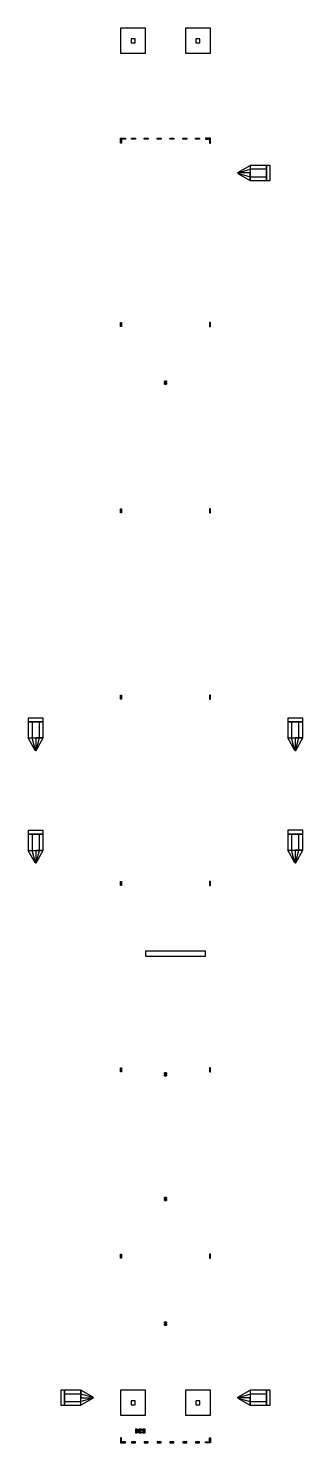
# Model space of a CAD drawing. Extents: x -1950 to 3550, y -100 to 28250.
import ezdxf

# ---------------------------------------------------------------- set-up
doc = ezdxf.new("R2010")
doc.units = 0
doc.layers.add('GAP', color=1, linetype='continuous')
doc.layers.add('PIN', color=3, linetype='continuous')

# ---------------------------------------------------------------- blocks, each defined once
blk = doc.blocks.new('Q25GAP')
for points in [[(-100, 28250), (-100, 27750), (400, 27750), (400, 28250), (-100, 28250)], [(1200, 28250), (1200, 27750), (1700, 27750), (1700, 28250), (1200, 28250)], [(110, 28040), (110, 27960), (190, 27960), (190, 28040), (110, 28040)], [(1410, 28040), (1410, 27960), (1490, 27960), (1490, 28040), (1410, 28040)], [(2500, 25350), (2250, 25350), (2250, 25360), (2500, 25500), (2500, 25350)], [(2500, 25350), (2250, 25350), (2250, 25360), (2500, 25500), (2500, 25350)], [(2500, 25350), (2250, 25350), (2250, 25340), (2500, 25200), (2500, 25350)], [(2500, 25350), (2250, 25350), (2250, 25340), (2500, 25200), (2500, 25350)], [(2825, 25500), (2500, 25500), (2500, 25200), (2825, 25200), (2825, 25500)], [(2825, 25500), (2500, 25500), (2500, 25200), (2825, 25200), (2825, 25500)], [(2900, 25500), (2825, 25500), (2825, 25200), (2900, 25200), (2900, 25500)], [(2900, 25500), (2825, 25500), (2825, 25200), (2900, 25200), (2900, 25500)], [(780, 21156), (780, 21176), (780, 21176), (780, 21156), (780, 21156)], [(820, 21176), (820, 21176), (780, 21176), (780, 21176), (820, 21176)], [(798, 21146), (780, 21156), (780, 21156), (797, 21146), (798, 21146)], [(780, 21134), (800, 21144), (799, 21144), (780, 21134), (780, 21134)], [(780, 21114), (780, 21134), (780, 21134), (780, 21114), (780, 21114)], [(820, 21114), (820, 21114), (780, 21114), (780, 21114), (820, 21114)], [(803, 21146), (803, 21146), (797, 21146), (797, 21146), (803, 21146)], [(800, 21144), (800, 21146), (799, 21146), (799, 21144), (800, 21144)], [(800, 21144), (800, 21146), (801, 21146), (801, 21144), (800, 21144)], [(820, 21134), (800, 21144), (801, 21144), (820, 21134), (820, 21134)], [(802, 21146), (820, 21156), (820, 21156), (803, 21146), (802, 21146)], [(820, 21156), (820, 21176), (820, 21176), (820, 21156), (820, 21156)], [(820, 21114), (820, 21134), (820, 21134), (820, 21114), (820, 21114)], [(-1950, 14425), (-1950, 14350), (-1650, 14350), (-1650, 14425), (-1950, 14425)], [(-1950, 14425), (-1950, 14350), (-1650, 14350), (-1650, 14425), (-1950, 14425)], [(-1950, 14350), (-1950, 14025), (-1650, 14025), (-1650, 14350), (-1950, 14350)], [(-1950, 14350), (-1950, 14025), (-1650, 14025), (-1650, 14350), (-1950, 14350)], [(3250, 14425), (3250, 14350), (3550, 14350), (3550, 14425), (3250, 14425)], [(3250, 14425), (3250, 14350), (3550, 14350), (3550, 14425), (3250, 14425)], [(3250, 14350), (3250, 14025), (3550, 14025), (3550, 14350), (3250, 14350)], [(3250, 14350), (3250, 14025), (3550, 14025), (3550, 14350), (3250, 14350)], [(-1800, 14025), (-1800, 13775), (-1810, 13775), (-1950, 14025), (-1800, 14025)], [(-1800, 14025), (-1800, 13775), (-1810, 13775), (-1950, 14025), (-1800, 14025)], [(-1800, 14025), (-1800, 13775), (-1790, 13775), (-1650, 14025), (-1800, 14025)], [(-1800, 14025), (-1800, 13775), (-1790, 13775), (-1650, 14025), (-1800, 14025)], [(3400, 14025), (3400, 13775), (3390, 13775), (3250, 14025), (3400, 14025)], [(3400, 14025), (3400, 13775), (3390, 13775), (3250, 14025), (3400, 14025)], [(3400, 14025), (3400, 13775), (3410, 13775), (3550, 14025), (3400, 14025)], [(3400, 14025), (3400, 13775), (3410, 13775), (3550, 14025), (3400, 14025)], [(-1950, 12170), (-1950, 12095), (-1650, 12095), (-1650, 12170), (-1950, 12170)], [(-1950, 12170), (-1950, 12095), (-1650, 12095), (-1650, 12170), (-1950, 12170)], [(-1950, 12095), (-1950, 11770), (-1650, 11770), (-1650, 12095), (-1950, 12095)], [(-1950, 12095), (-1950, 11770), (-1650, 11770), (-1650, 12095), (-1950, 12095)], [(3250, 12175), (3250, 12100), (3550, 12100), (3550, 12175), (3250, 12175)], [(3250, 12175), (3250, 12100), (3550, 12100), (3550, 12175), (3250, 12175)], [(3250, 12100), (3250, 11775), (3550, 11775), (3550, 12100), (3250, 12100)], [(3250, 12100), (3250, 11775), (3550, 11775), (3550, 12100), (3250, 12100)], [(-1800, 11770), (-1800, 11520), (-1810, 11520), (-1950, 11770), (-1800, 11770)], [(-1800, 11770), (-1800, 11520), (-1810, 11520), (-1950, 11770), (-1800, 11770)], [(-1800, 11770), (-1800, 11520), (-1790, 11520), (-1650, 11770), (-1800, 11770)], [(-1800, 11770), (-1800, 11520), (-1790, 11520), (-1650, 11770), (-1800, 11770)], [(3400, 11775), (3400, 11525), (3390, 11525), (3250, 11775), (3400, 11775)], [(3400, 11775), (3400, 11525), (3390, 11525), (3250, 11775), (3400, 11775)], [(3400, 11775), (3400, 11525), (3410, 11525), (3550, 11775), (3400, 11775)], [(3400, 11775), (3400, 11525), (3410, 11525), (3550, 11775), (3400, 11775)], [(400, 9750), (400, 9650), (1600, 9650), (1600, 9750), (400, 9750)], [(780, 7296), (780, 7316), (780, 7316), (780, 7296), (780, 7296)], [(820, 7316), (820, 7316), (780, 7316), (780, 7316), (820, 7316)], [(798, 7286), (780, 7296), (780, 7296), (797, 7286), (798, 7286)], [(780, 7274), (800, 7284), (799, 7284), (780, 7274), (780, 7274)], [(780, 7254), (780, 7274), (780, 7274), (780, 7254), (780, 7254)], [(820, 7254), (820, 7254), (780, 7254), (780, 7254), (820, 7254)], [(803, 7286), (803, 7286), (797, 7286), (797, 7286), (803, 7286)], [(800, 7284), (800, 7286), (799, 7286), (799, 7284), (800, 7284)], [(800, 7284), (800, 7286), (801, 7286), (801, 7284), (800, 7284)], [(820, 7274), (800, 7284), (801, 7284), (820, 7274), (820, 7274)], [(802, 7286), (820, 7296), (820, 7296), (803, 7286), (802, 7286)], [(820, 7296), (820, 7316), (820, 7316), (820, 7296), (820, 7296)], [(820, 7254), (820, 7274), (820, 7274), (820, 7254), (820, 7254)], [(780, 4796), (780, 4816), (780, 4816), (780, 4796), (780, 4796)], [(820, 4816), (820, 4816), (780, 4816), (780, 4816), (820, 4816)], [(798, 4786), (780, 4796), (780, 4796), (797, 4786), (798, 4786)], [(780, 4774), (800, 4784), (799, 4784), (780, 4774), (780, 4774)], [(780, 4754), (780, 4774), (780, 4774), (780, 4754), (780, 4754)], [(820, 4754), (820, 4754), (780, 4754), (780, 4754), (820, 4754)], [(803, 4786), (803, 4786), (797, 4786), (797, 4786), (803, 4786)], [(800, 4784), (800, 4786), (799, 4786), (799, 4784), (800, 4784)], [(800, 4784), (800, 4786), (801, 4786), (801, 4784), (800, 4784)], [(820, 4774), (800, 4784), (801, 4784), (820, 4774), (820, 4774)], [(802, 4786), (820, 4796), (820, 4796), (803, 4786), (802, 4786)], [(820, 4796), (820, 4816), (820, 4816), (820, 4796), (820, 4796)], [(820, 4754), (820, 4774), (820, 4774), (820, 4754), (820, 4754)], [(780, 2296), (780, 2316), (780, 2316), (780, 2296), (780, 2296)], [(820, 2316), (820, 2316), (780, 2316), (780, 2316), (820, 2316)], [(798, 2286), (780, 2296), (780, 2296), (797, 2286), (798, 2286)], [(780, 2274), (800, 2284), (799, 2284), (780, 2274), (780, 2274)], [(780, 2254), (780, 2274), (780, 2274), (780, 2254), (780, 2254)], [(803, 2286), (803, 2286), (797, 2286), (797, 2286), (803, 2286)], [(800, 2284), (800, 2286), (799, 2286), (799, 2284), (800, 2284)], [(800, 2284), (800, 2286), (801, 2286), (801, 2284), (800, 2284)], [(820, 2274), (800, 2284), (801, 2284), (820, 2274), (820, 2274)], [(802, 2286), (820, 2296), (820, 2296), (803, 2286), (802, 2286)], [(820, 2296), (820, 2316), (820, 2316), (820, 2296), (820, 2296)], [(820, 2254), (820, 2274), (820, 2274), (820, 2254), (820, 2254)], [(820, 2254), (820, 2254), (780, 2254), (780, 2254), (820, 2254)], [(-1300, 650), (-1225, 650), (-1225, 950), (-1300, 950), (-1300, 650)], [(-1300, 650), (-1225, 650), (-1225, 950), (-1300, 950), (-1300, 650)], [(-1225, 650), (-900, 650), (-900, 950), (-1225, 950), (-1225, 650)], [(-1225, 650), (-900, 650), (-900, 950), (-1225, 950), (-1225, 650)], [(-900, 800), (-650, 800), (-650, 810), (-900, 950), (-900, 800)], [(-900, 800), (-650, 800), (-650, 810), (-900, 950), (-900, 800)], [(-100, 950), (-100, 450), (400, 450), (400, 950), (-100, 950)], [(1200, 950), (1200, 450), (1700, 450), (1700, 950), (1200, 950)], [(2500, 800), (2250, 800), (2250, 810), (2500, 950), (2500, 800)], [(2500, 800), (2250, 800), (2250, 810), (2500, 950), (2500, 800)], [(2825, 950), (2500, 950), (2500, 650), (2825, 650), (2825, 950)], [(2825, 950), (2500, 950), (2500, 650), (2825, 650), (2825, 950)], [(2900, 950), (2825, 950), (2825, 650), (2900, 650), (2900, 950)], [(2900, 950), (2825, 950), (2825, 650), (2900, 650), (2900, 950)], [(-900, 800), (-650, 800), (-650, 790), (-900, 650), (-900, 800)], [(-900, 800), (-650, 800), (-650, 790), (-900, 650), (-900, 800)], [(110, 740), (110, 660), (190, 660), (190, 740), (110, 740)], [(1410, 740), (1410, 660), (1490, 660), (1490, 740), (1410, 740)], [(2500, 800), (2250, 800), (2250, 790), (2500, 650), (2500, 800)], [(2500, 800), (2250, 800), (2250, 790), (2500, 650), (2500, 800)]]:
    blk.add_lwpolyline(points)
at = {"layer": 'GAP'}
for points in [[(200, 100), (218, 100), (218, 170), (200, 170), (200, 100)], [(218, 109), (226, 109), (226, 118), (235, 118), (235, 161), (218, 161), (218, 170), (252, 170), (252, 96), (235, 96), (235, 100), (218, 100), (218, 109)], [(270, 100), (322, 100), (322, 109), (288, 109), (288, 118), (322, 152), (322, 170), (270, 170), (270, 161), (305, 161), (305, 152), (270, 118), (270, 100), (270, 100)], [(340, 100), (392, 100), (392, 144), (358, 144), (358, 161), (392, 161), (392, 170), (340, 170), (340, 135), (375, 135), (375, 109), (340, 109), (340, 100), (340, 100)]]:
    blk.add_lwpolyline(points, dxfattribs=at)
blk = doc.blocks.new('Q25PIN')
for points in [[(2500, 25350), (2250, 25350), (2250, 25355), (2500, 25425), (2500, 25350)], [(2500, 25350), (2250, 25350), (2250, 25355), (2500, 25425), (2500, 25350)], [(2500, 25350), (2250, 25350), (2250, 25345), (2500, 25275), (2500, 25350)], [(2500, 25350), (2250, 25350), (2250, 25345), (2500, 25275), (2500, 25350)], [(2825, 25425), (2500, 25425), (2500, 25275), (2825, 25275), (2825, 25425)], [(2825, 25425), (2500, 25425), (2500, 25275), (2825, 25275), (2825, 25425)], [(820, 21156.2), (820, 21176.2), (780, 21176.2), (780, 21156.2), (820, 21156.2)], [(800, 21146.2), (800, 21156.2), (780, 21156.2), (797.5, 21146.2), (800, 21146.2)], [(800, 21134), (800, 21144), (799.5, 21144), (780, 21134), (800, 21134)], [(820, 21114), (820, 21134), (780, 21134), (780, 21114), (820, 21114)], [(800.5, 21144), (800.5, 21146), (799.5, 21146), (799.5, 21144), (800.5, 21144)], [(800, 21146.2), (800, 21156.2), (820, 21156.2), (802.5, 21146.2), (800, 21146.2)], [(800, 21134), (800, 21144), (800.5, 21144), (820, 21134), (800, 21134)], [(-1875, 14350), (-1875, 14025), (-1725, 14025), (-1725, 14350), (-1875, 14350)], [(-1875, 14350), (-1875, 14025), (-1725, 14025), (-1725, 14350), (-1875, 14350)], [(3325, 14350), (3325, 14025), (3475, 14025), (3475, 14350), (3325, 14350)], [(3325, 14350), (3325, 14025), (3475, 14025), (3475, 14350), (3325, 14350)], [(-1800, 14025), (-1800, 13775), (-1805, 13775), (-1875, 14025), (-1800, 14025)], [(-1800, 14025), (-1800, 13775), (-1805, 13775), (-1875, 14025), (-1800, 14025)], [(-1800, 14025), (-1800, 13775), (-1795, 13775), (-1725, 14025), (-1800, 14025)], [(-1800, 14025), (-1800, 13775), (-1795, 13775), (-1725, 14025), (-1800, 14025)], [(3400, 14025), (3400, 13775), (3395, 13775), (3325, 14025), (3400, 14025)], [(3400, 14025), (3400, 13775), (3395, 13775), (3325, 14025), (3400, 14025)], [(3400, 14025), (3400, 13775), (3405, 13775), (3475, 14025), (3400, 14025)], [(3400, 14025), (3400, 13775), (3405, 13775), (3475, 14025), (3400, 14025)], [(-1875, 12095), (-1875, 11770), (-1725, 11770), (-1725, 12095), (-1875, 12095)], [(-1875, 12095), (-1875, 11770), (-1725, 11770), (-1725, 12095), (-1875, 12095)], [(3325, 12100), (3325, 11775), (3475, 11775), (3475, 12100), (3325, 12100)], [(3325, 12100), (3325, 11775), (3475, 11775), (3475, 12100), (3325, 12100)], [(-1800, 11770), (-1800, 11520), (-1805, 11520), (-1875, 11770), (-1800, 11770)], [(-1800, 11770), (-1800, 11520), (-1805, 11520), (-1875, 11770), (-1800, 11770)], [(-1800, 11770), (-1800, 11520), (-1795, 11520), (-1725, 11770), (-1800, 11770)], [(-1800, 11770), (-1800, 11520), (-1795, 11520), (-1725, 11770), (-1800, 11770)], [(3400, 11775), (3400, 11525), (3395, 11525), (3325, 11775), (3400, 11775)], [(3400, 11775), (3400, 11525), (3395, 11525), (3325, 11775), (3400, 11775)], [(3400, 11775), (3400, 11525), (3405, 11525), (3475, 11775), (3400, 11775)], [(3400, 11775), (3400, 11525), (3405, 11525), (3475, 11775), (3400, 11775)], [(820, 7296.2), (820, 7316.2), (780, 7316.2), (780, 7296.2), (820, 7296.2)], [(800, 7286.2), (800, 7296.2), (780, 7296.2), (797.5, 7286.2), (800, 7286.2)], [(800, 7274), (800, 7284), (799.5, 7284), (780, 7274), (800, 7274)], [(820, 7254), (820, 7274), (780, 7274), (780, 7254), (820, 7254)], [(800.5, 7284), (800.5, 7286), (799.5, 7286), (799.5, 7284), (800.5, 7284)], [(800, 7286.2), (800, 7296.2), (820, 7296.2), (802.5, 7286.2), (800, 7286.2)], [(800, 7274), (800, 7284), (800.5, 7284), (820, 7274), (800, 7274)], [(820, 4796.2), (820, 4816.2), (780, 4816.2), (780, 4796.2), (820, 4796.2)], [(800, 4786.2), (800, 4796.2), (780, 4796.2), (797.5, 4786.2), (800, 4786.2)], [(800, 4774), (800, 4784), (799.5, 4784), (780, 4774), (800, 4774)], [(820, 4754), (820, 4774), (780, 4774), (780, 4754), (820, 4754)], [(800.5, 4784), (800.5, 4786), (799.5, 4786), (799.5, 4784), (800.5, 4784)], [(800, 4786.2), (800, 4796.2), (820, 4796.2), (802.5, 4786.2), (800, 4786.2)], [(800, 4774), (800, 4784), (800.5, 4784), (820, 4774), (800, 4774)], [(820, 2296.2), (820, 2316.2), (780, 2316.2), (780, 2296.2), (820, 2296.2)], [(800, 2286.2), (800, 2296.2), (780, 2296.2), (797.5, 2286.2), (800, 2286.2)], [(800, 2274), (800, 2284), (799.5, 2284), (780, 2274), (800, 2274)], [(820, 2254), (820, 2274), (780, 2274), (780, 2254), (820, 2254)], [(800.5, 2284), (800.5, 2286), (799.5, 2286), (799.5, 2284), (800.5, 2284)], [(800, 2286.2), (800, 2296.2), (820, 2296.2), (802.5, 2286.2), (800, 2286.2)], [(800, 2274), (800, 2284), (800.5, 2284), (820, 2274), (800, 2274)], [(-1225, 725), (-900, 725), (-900, 875), (-1225, 875), (-1225, 725)], [(-1225, 725), (-900, 725), (-900, 875), (-1225, 875), (-1225, 725)], [(-900, 800), (-650, 800), (-650, 805), (-900, 875), (-900, 800)], [(-900, 800), (-650, 800), (-650, 805), (-900, 875), (-900, 800)], [(2500, 800), (2250, 800), (2250, 805), (2500, 875), (2500, 800)], [(2500, 800), (2250, 800), (2250, 805), (2500, 875), (2500, 800)], [(2825, 875), (2500, 875), (2500, 725), (2825, 725), (2825, 875)], [(2825, 875), (2500, 875), (2500, 725), (2825, 725), (2825, 875)], [(-900, 800), (-650, 800), (-650, 795), (-900, 725), (-900, 800)], [(-900, 800), (-650, 800), (-650, 795), (-900, 725), (-900, 800)], [(2500, 800), (2250, 800), (2250, 795), (2500, 725), (2500, 800)], [(2500, 800), (2250, 800), (2250, 795), (2500, 725), (2500, 800)]]:
    blk.add_lwpolyline(points)
blk = doc.blocks.new('Q25')
at = {"layer": 'GAP'}
for points in [[(-100, 26050), (0, 26050), (0, 26030), (-80, 26030), (-80, 25950), (-100, 25950), (-100, 26050)], [(117, 26050), (197, 26050), (197, 26030), (117, 26030), (117, 26050)], [(374, 26050), (454, 26050), (454, 26030), (374, 26030), (374, 26050)], [(631, 26050), (711, 26050), (711, 26030), (631, 26030), (631, 26050)], [(889, 26050), (969, 26050), (969, 26030), (889, 26030), (889, 26050)], [(1146, 26050), (1226, 26050), (1226, 26030), (1146, 26030), (1146, 26050)], [(1403, 26050), (1483, 26050), (1483, 26030), (1403, 26030), (1403, 26050)], [(1700, 26050), (1600, 26050), (1600, 26030), (1680, 26030), (1680, 25950), (1700, 25950), (1700, 26050)], [(-100, 22274), (-100, 22354), (-80, 22354), (-80, 22274), (-100, 22274)], [(1700, 22274), (1700, 22354), (1680, 22354), (1680, 22274), (1700, 22274)], [(-100, 18539), (-100, 18619), (-80, 18619), (-80, 18539), (-100, 18539)], [(1700, 18539), (1700, 18619), (1680, 18619), (1680, 18539), (1700, 18539)], [(-100, 14803), (-100, 14883), (-80, 14883), (-80, 14803), (-100, 14803)], [(1700, 14803), (1700, 14883), (1680, 14883), (1680, 14803), (1700, 14803)], [(-100, 11067), (-100, 11147), (-80, 11147), (-80, 11067), (-100, 11067)], [(1700, 11067), (1700, 11147), (1680, 11147), (1680, 11067), (1700, 11067)], [(-100, 7331), (-100, 7411), (-80, 7411), (-80, 7331), (-100, 7331)], [(1700, 7331), (1700, 7411), (1680, 7411), (1680, 7331), (1700, 7331)], [(-100, 3596), (-100, 3676), (-80, 3676), (-80, 3596), (-100, 3596)], [(1700, 3596), (1700, 3676), (1680, 3676), (1680, 3596), (1700, 3596)], [(-100, -100), (0, -100), (0, -80), (-80, -80), (-80, 0), (-100, 0), (-100, -100)], [(1700, -100), (1600, -100), (1600, -80), (1680, -80), (1680, 0), (1700, 0), (1700, -100)], [(117, -100), (197, -100), (197, -80), (117, -80), (117, -100)], [(374, -100), (454, -100), (454, -80), (374, -80), (374, -100)], [(631, -100), (711, -100), (711, -80), (631, -80), (631, -100)], [(889, -100), (969, -100), (969, -80), (889, -80), (889, -100)], [(1146, -100), (1226, -100), (1226, -80), (1146, -80), (1146, -100)], [(1403, -100), (1483, -100), (1483, -80), (1403, -80), (1403, -100)]]:
    blk.add_lwpolyline(points, dxfattribs=at)

msp = doc.modelspace()

# ---------------------------------------------------------------- block references
msp.add_blockref('Q25', (0, 0))
at = {"layer": 'GAP'}
msp.add_blockref('Q25GAP', (0, 0), dxfattribs=at)
at = {"layer": 'PIN'}
msp.add_blockref('Q25PIN', (0, 0), dxfattribs=at)

doc.saveas('drawing.dxf')
